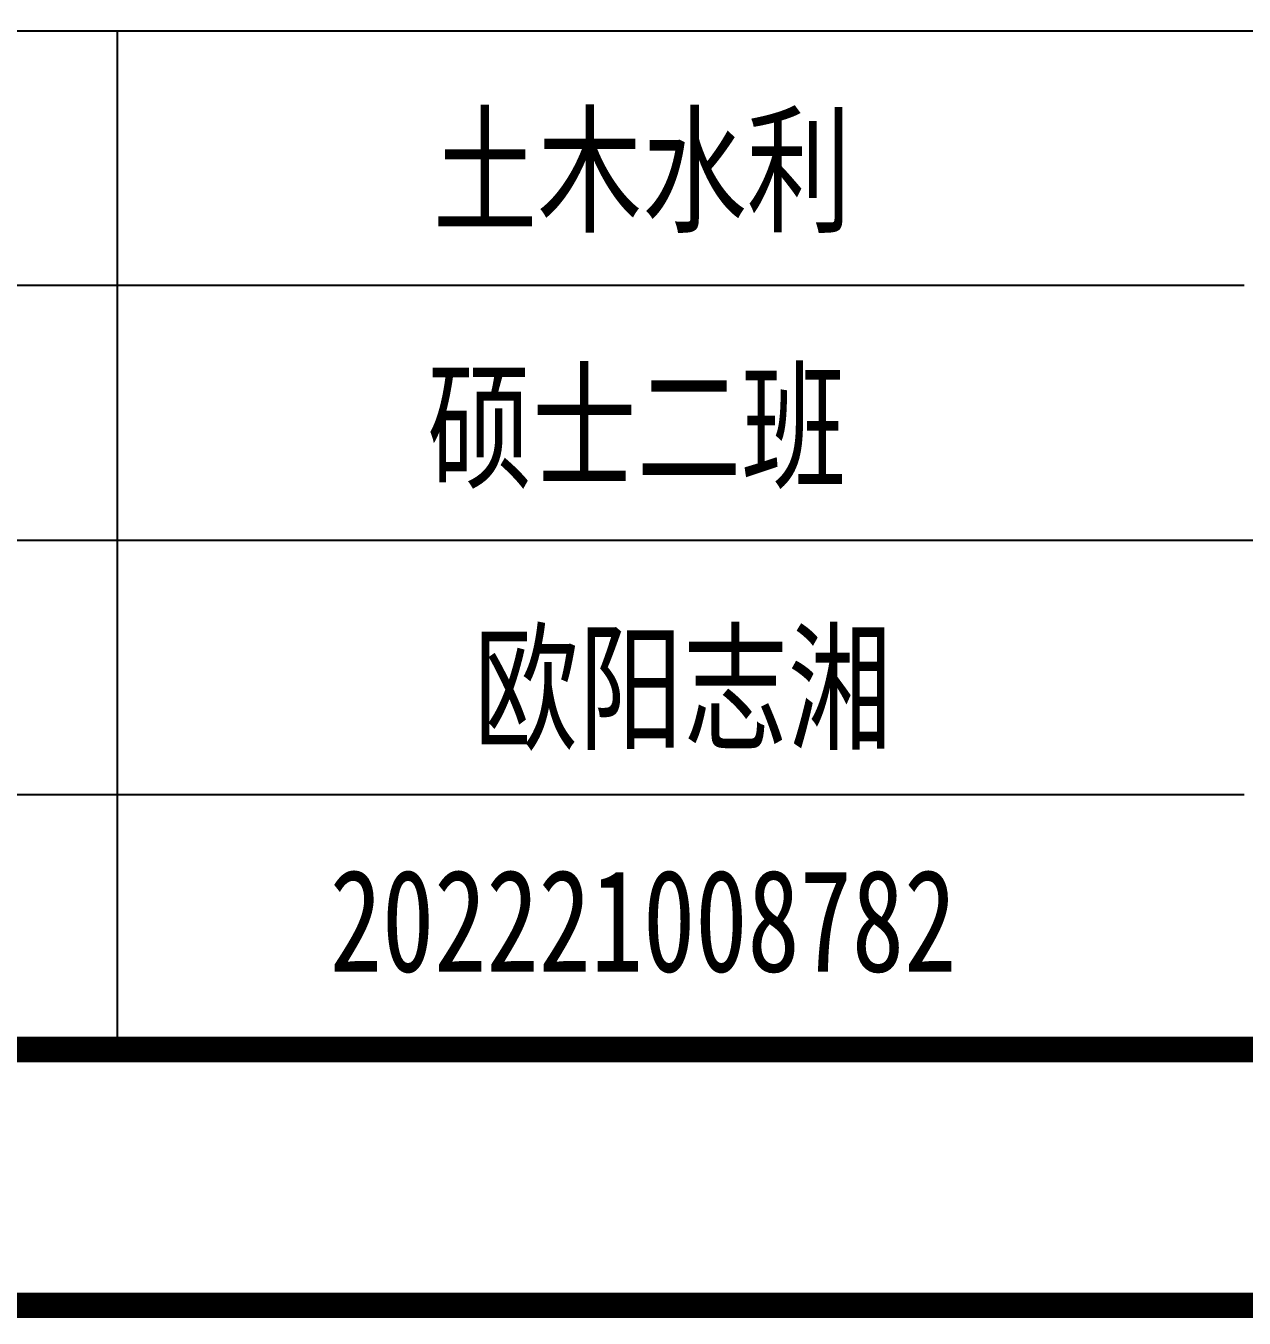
# Model space of a CAD drawing. Extents: x 31132 to 885236, y 345273 to 1212165.
# Drawn here: x 345856 to 348833, y 405802 to 408957 of the extents above; entities that cross this region are included whole.
import ezdxf

# ---------------------------------------------------------------- set-up
doc = ezdxf.new("R2010")
doc.units = 0
doc.header["$LTSCALE"] = 1000
for name, color, linetype in [('PUB_TITLE', 4, 'CONTINUOUS'), ('TEXT', 7, 'CONTINUOUS'), ('TK', 4, 'CONTINUOUS')]:
    doc.layers.add(name, color=color, linetype=linetype)
doc.styles.add('图框_仿宋', font='simfang.ttf', dxfattribs={"width": 0.75, "height": 250})

msp = doc.modelspace()

# ---------------------------------------------------------------- linework, layer by layer
at = {"layer": 'PUB_TITLE', "color": 4}
for p, q in [((344417.04, 408945.53), (358479.54, 408945.53)), ((346079.44, 408945.53), (346079.44, 406458.05)), ((348832.9, 408323.66), (344417.04, 408323.66)), ((344417.04, 407701.79), (358479.54, 407701.79)), ((348832.9, 407079.92), (344417.04, 407079.92))]:
    msp.add_line(p, q, dxfattribs=at)
at = {"layer": 'TK', "const_width": 62.5}
for points in [[(306604.54, 405833.05), (306604.54, 442958.05), (359104.54, 442958.05), (359104.54, 405833.05)], [(309729.54, 406458.05), (309729.54, 442333.05), (358479.54, 442333.05), (358479.54, 406458.05)]]:
    msp.add_lwpolyline(points, close=True, dxfattribs=at)

# ---------------------------------------------------------------- texts
at = {"layer": 'TEXT', "lineweight": 20, "style": '图框_仿宋', "width": 0.75}
for s, p in [('土木水利', (346850.56, 408479.44)), ('硕士二班', (346837.25, 407853.99)), ('欧阳志湘', (346950.83, 407215.96)), ('202221008782', (346599.03, 406647.78))]:
    msp.add_text(s, height=250, dxfattribs=at).set_placement(p)

doc.saveas('drawing.dxf')
